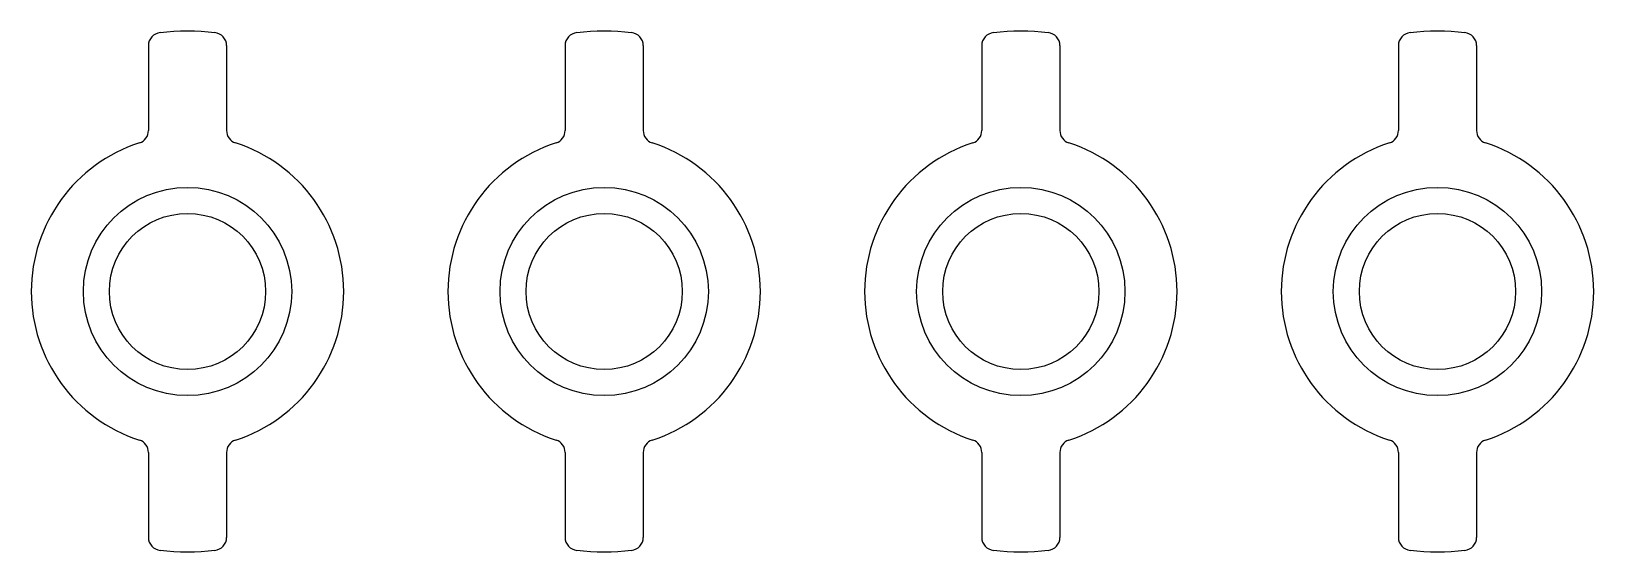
# Model space of a CAD drawing. Header units: millimetres. Extents: x -27 to 3, y -5 to 5.
import ezdxf

# ---------------------------------------------------------------- set-up
doc = ezdxf.new("R2010")
doc.units = ezdxf.units.MM
doc.layers.get('0').update_dxf_attribs({"lineweight": 25, "true_color": 0x000000})

msp = doc.modelspace()

# ---------------------------------------------------------------- linework, layer by layer
for p, q in [((-24.75, 4.724), (-24.75, 3.092)), ((-23.25, 4.724), (-23.25, 3.092)), ((-16.75, 4.724), (-16.75, 3.092)), ((-15.25, 4.724), (-15.25, 3.092)), ((-8.75, 4.724), (-8.75, 3.092)), ((-7.25, 4.724), (-7.25, 3.092)), ((-0.75, 4.724), (-0.75, 3.092)), ((0.75, 4.724), (0.75, 3.092)), ((-24.75, -3.092), (-24.75, -4.724)), ((-23.25, -3.092), (-23.25, -4.724)), ((-16.75, -3.092), (-16.75, -4.724)), ((-15.25, -3.092), (-15.25, -4.724)), ((-8.75, -3.092), (-8.75, -4.724)), ((-7.25, -3.092), (-7.25, -4.724)), ((-0.75, -3.092), (-0.75, -4.724)), ((0.75, -3.092), (0.75, -4.724))]:
    msp.add_line(p, q)
for centre, radius in [((-24, 0), 2), ((-16, 0), 2), ((-8, 0), 2), ((0, 0), 2), ((-24, 0), 1.5), ((-16, 0), 1.5), ((-8, 0), 1.5), ((0, 0), 1.5)]:
    msp.add_circle(centre, radius)
for centre, radius, start, end in [((-24.5, 4.724), 0.25, 96.0423, 180), ((-24, 0), 5, 83.9577, 96.0423), ((-23.5, 4.724), 0.25, 0, 83.9577), ((-16.5, 4.724), 0.25, 96.0423, 180), ((-16, 0), 5, 83.9577, 96.0423), ((-15.5, 4.724), 0.25, 0, 83.9577), ((-8.5, 4.724), 0.25, 96.0423, 180), ((-8, 0), 5, 83.9577, 96.0423), ((-7.5, 4.724), 0.25, 0, 83.9577), ((-0.5, 4.724), 0.25, 96.0423, 180), ((0, 0), 5, 83.9577, 96.0423), ((0.5, 4.724), 0.25, 0, 83.9577), ((-25, 3.092), 0.25, 287.9202, 0), ((-23, 3.092), 0.25, 180, 252.0798), ((-17, 3.092), 0.25, 287.9202, 0), ((-15, 3.092), 0.25, 180, 252.0798), ((-9, 3.092), 0.25, 287.9202, 0), ((-7, 3.092), 0.25, 180, 252.0798), ((-1, 3.092), 0.25, 287.9202, 0), ((1, 3.092), 0.25, 180, 252.0798), ((-24, 0), 3, 107.9202, 252.0798), ((-24, 0), 3, 287.9202, 72.0798), ((-16, 0), 3, 107.9202, 252.0798), ((-16, 0), 3, 287.9202, 72.0798), ((-8, 0), 3, 107.9202, 252.0798), ((-8, 0), 3, 287.9202, 72.0798), ((0, 0), 3, 107.9202, 252.0798), ((0, 0), 3, 287.9202, 72.0798), ((-25, -3.092), 0.25, 0, 72.0798), ((-23, -3.092), 0.25, 107.9202, 180), ((-17, -3.092), 0.25, 0, 72.0798), ((-15, -3.092), 0.25, 107.9202, 180), ((-9, -3.092), 0.25, 0, 72.0798), ((-7, -3.092), 0.25, 107.9202, 180), ((-1, -3.092), 0.25, 0, 72.0798), ((1, -3.092), 0.25, 107.9202, 180), ((-24.5, -4.724), 0.25, 180, 263.9577), ((-23.5, -4.724), 0.25, 276.0423, 0), ((-16.5, -4.724), 0.25, 180, 263.9577), ((-15.5, -4.724), 0.25, 276.0423, 0), ((-8.5, -4.724), 0.25, 180, 263.9577), ((-7.5, -4.724), 0.25, 276.0423, 0), ((-0.5, -4.724), 0.25, 180, 263.9577), ((0.5, -4.724), 0.25, 276.0423, 0), ((-24, 0), 5, 263.9577, 276.0423), ((-16, 0), 5, 263.9577, 276.0423), ((-8, 0), 5, 263.9577, 276.0423), ((0, 0), 5, 263.9577, 276.0423)]:
    msp.add_arc(centre, radius, start, end)

doc.saveas('drawing.dxf')
